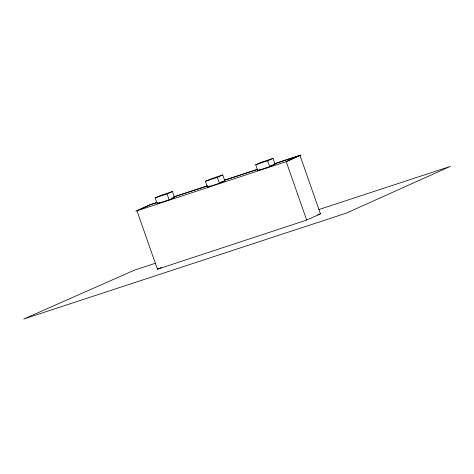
<?xml version="1.0" encoding="UTF-8"?>
<svg xmlns="http://www.w3.org/2000/svg" width="474" height="474" viewBox="0 0 474 474"><rect width="100%" height="100%" fill="white"/><g stroke="black" fill="none" stroke-linecap="round" stroke-linejoin="round"><path stroke-width="0.71" d="M155.134 197.877L160.49 195.472L172.453 191.526L174.503 197.374L169.147 199.785L157.184 203.725L155.134 197.877L167.097 193.937L172.453 191.526M205.42 181.317L210.776 178.905L222.739 174.965L224.783 180.813L219.426 183.225L207.464 187.165L205.42 181.317L217.382 177.377L222.739 174.965M157.184 203.725L159.862 202.522M255.699 164.756L261.056 162.345L273.018 158.405L275.068 164.247L269.712 166.658L257.749 170.599L255.699 164.756L267.662 160.816L273.018 158.405M207.464 187.165L210.142 185.956M257.749 170.599L260.427 169.396M306.678 220.06L320.46 213.857L299.989 155.395L286.207 161.598L306.678 220.06L157.433 269.226L136.962 210.764L150.744 204.555L157.048 202.481M157.433 269.226L161.373 267.449M157.321 202.345L150.299 204.661L135.801 211.185L286.646 161.498L301.15 154.968L274.487 163.755M173.454 197.03L207.132 185.938M224.676 180.161L257.649 169.301M173.869 196.941L207.499 185.861M224.315 180.321L257.951 169.242M274.766 163.702L299.989 155.395M171.843 198.251L174.503 197.374M220.795 182.123L224.783 180.813M270.417 165.782L275.068 164.247M317.657 214.781L320.46 213.857M155.537 263.218L134.432 270.15L23.7 319.032L346.352 213.099L450.3 166.404L318.747 209.609M267.662 160.816L269.712 166.658M217.382 177.377L219.426 183.225M167.097 193.937L169.147 199.785"/></g></svg>
